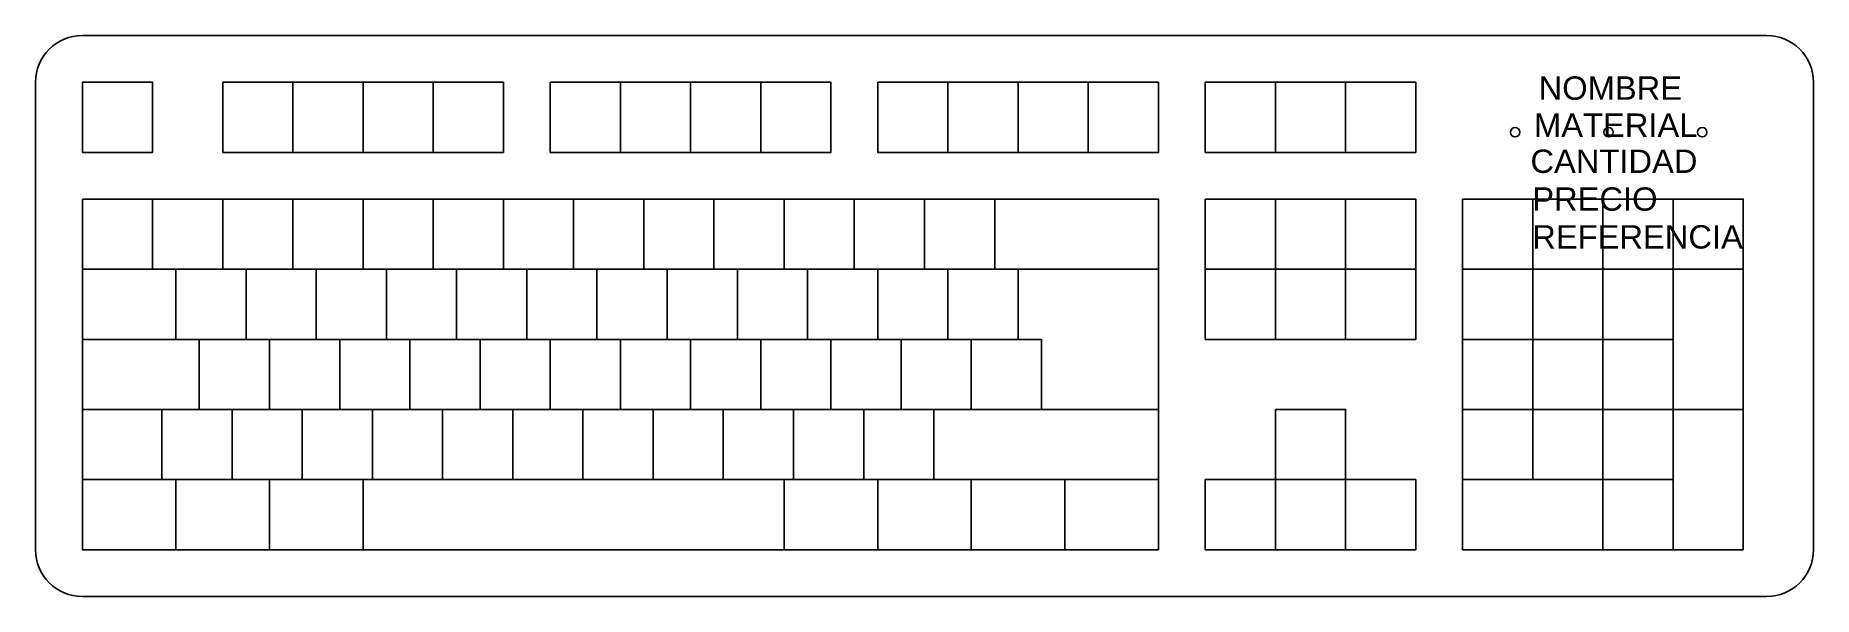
# Model space of a CAD drawing. Header units: millimetres. Extents: x 0 to 380, y 0 to 120.
import ezdxf

# ---------------------------------------------------------------- set-up
doc = ezdxf.new("R2010")
doc.units = ezdxf.units.MM
doc.styles.get("Standard").update_dxf_attribs({"font": 'arial.ttf'})

msp = doc.modelspace()

# ---------------------------------------------------------------- linework, layer by layer
for p, q in [((10, 120), (370, 120)), ((0, 10), (0, 110)), ((380, 110), (380, 10)), ((240, 70), (210, 70)), ((210, 70), (210, 55)), ((240, 40), (240, 70)), ((210, 55), (215, 55)), ((215, 55), (215, 40)), ((215, 40), (240, 40)), ((370, 0), (10, 0)), ((380, 0), (380, 0))]:
    msp.add_line(p, q)
for points in [[(10, 110), (25, 110), (25, 95), (10, 95), (10, 110)], [(40, 110), (55, 110), (55, 95), (40, 95), (40, 110)], [(55, 110), (70, 110), (70, 95), (55, 95), (55, 110)], [(70, 110), (85, 110), (85, 95), (70, 95), (70, 110)], [(85, 110), (100, 110), (100, 95), (85, 95), (85, 110)], [(110, 110), (125, 110), (125, 95), (110, 95), (110, 110)], [(125, 110), (140, 110), (140, 95), (125, 95), (125, 110)], [(140, 110), (155, 110), (155, 95), (140, 95), (140, 110)], [(155, 110), (170, 110), (170, 95), (155, 95), (155, 110)], [(180, 110), (195, 110), (195, 95), (180, 95), (180, 110)], [(195, 110), (210, 110), (210, 95), (195, 95), (195, 110)], [(210, 110), (225, 110), (225, 95), (210, 95), (210, 110)], [(225, 110), (240, 110), (240, 95), (225, 95), (225, 110)], [(250, 110), (265, 110), (265, 95), (250, 95), (250, 110)], [(265, 110), (280, 110), (280, 95), (265, 95), (265, 110)], [(280, 110), (295, 110), (295, 95), (280, 95), (280, 110)], [(10, 85), (25, 85), (25, 70), (10, 70), (10, 85)], [(25, 85), (40, 85), (40, 70), (25, 70), (25, 85)], [(40, 85), (55, 85), (55, 70), (40, 70), (40, 85)], [(55, 85), (70, 85), (70, 70), (55, 70), (55, 85)], [(70, 85), (85, 85), (85, 70), (70, 70), (70, 85)], [(85, 85), (100, 85), (100, 70), (85, 70), (85, 85)], [(100, 85), (115, 85), (115, 70), (100, 70), (100, 85)], [(115, 85), (130, 85), (130, 70), (115, 70), (115, 85)], [(130, 85), (145, 85), (145, 70), (130, 70), (130, 85)], [(145, 85), (160, 85), (160, 70), (145, 70), (145, 85)], [(160, 85), (175, 85), (175, 70), (160, 70), (160, 85)], [(175, 85), (190, 85), (190, 70), (175, 70), (175, 85)], [(190, 85), (205, 85), (205, 70), (190, 70), (190, 85)], [(250, 85), (265, 85), (265, 70), (250, 70), (250, 85)], [(265, 85), (280, 85), (280, 70), (265, 70), (265, 85)], [(280, 85), (295, 85), (295, 70), (280, 70), (280, 85)], [(305, 85), (320, 85), (320, 70), (305, 70), (305, 85)], [(320, 85), (335, 85), (335, 70), (320, 70), (320, 85)], [(335, 85), (350, 85), (350, 70), (335, 70), (335, 85)], [(350, 85), (365, 85), (365, 70), (350, 70), (350, 85)], [(30, 70), (45, 70), (45, 55), (30, 55), (30, 70)], [(45, 70), (60, 70), (60, 55), (45, 55), (45, 70)], [(60, 70), (75, 70), (75, 55), (60, 55), (60, 70)], [(75, 70), (90, 70), (90, 55), (75, 55), (75, 70)], [(90, 70), (105, 70), (105, 55), (90, 55), (90, 70)], [(105, 70), (120, 70), (120, 55), (105, 55), (105, 70)], [(120, 70), (135, 70), (135, 55), (120, 55), (120, 70)], [(135, 70), (150, 70), (150, 55), (135, 55), (135, 70)], [(150, 70), (165, 70), (165, 55), (150, 55), (150, 70)], [(165, 70), (180, 70), (180, 55), (165, 55), (165, 70)], [(180, 70), (195, 70), (195, 55), (180, 55), (180, 70)], [(195, 70), (210, 70), (210, 55), (195, 55), (195, 70)], [(250, 70), (265, 70), (265, 55), (250, 55), (250, 70)], [(265, 70), (280, 70), (280, 55), (265, 55), (265, 70)], [(280, 70), (295, 70), (295, 55), (280, 55), (280, 70)], [(305, 70), (320, 70), (320, 55), (305, 55), (305, 70)], [(320, 70), (335, 70), (335, 55), (320, 55), (320, 70)], [(335, 70), (350, 70), (350, 55), (335, 55), (335, 70)], [(35, 55), (50, 55), (50, 40), (35, 40), (35, 55)], [(50, 55), (65, 55), (65, 40), (50, 40), (50, 55)], [(65, 55), (80, 55), (80, 40), (65, 40), (65, 55)], [(80, 55), (95, 55), (95, 40), (80, 40), (80, 55)], [(95, 55), (110, 55), (110, 40), (95, 40), (95, 55)], [(110, 55), (125, 55), (125, 40), (110, 40), (110, 55)], [(125, 55), (140, 55), (140, 40), (125, 40), (125, 55)], [(140, 55), (155, 55), (155, 40), (140, 40), (140, 55)], [(155, 55), (170, 55), (170, 40), (155, 40), (155, 55)], [(170, 55), (185, 55), (185, 40), (170, 40), (170, 55)], [(185, 55), (200, 55), (200, 40), (185, 40), (185, 55)], [(200, 55), (215, 55), (215, 40), (200, 40), (200, 55)], [(305, 55), (320, 55), (320, 40), (305, 40), (305, 55)], [(320, 55), (335, 55), (335, 40), (320, 40), (320, 55)], [(335, 55), (350, 55), (350, 40), (335, 40), (335, 55)], [(27, 40), (42, 40), (42, 25), (27, 25), (27, 40)], [(42, 40), (57, 40), (57, 25), (42, 25), (42, 40)], [(57, 40), (72, 40), (72, 25), (57, 25), (57, 40)], [(72, 40), (87, 40), (87, 25), (72, 25), (72, 40)], [(87, 40), (102, 40), (102, 25), (87, 25), (87, 40)], [(102, 40), (117, 40), (117, 25), (102, 25), (102, 40)], [(117, 40), (132, 40), (132, 25), (117, 25), (117, 40)], [(132, 40), (147, 40), (147, 25), (132, 25), (132, 40)], [(147, 40), (162, 40), (162, 25), (147, 25), (147, 40)], [(162, 40), (177, 40), (177, 25), (162, 25), (162, 40)], [(177, 40), (192, 40), (192, 25), (177, 25), (177, 40)], [(265, 40), (280, 40), (280, 25), (265, 25), (265, 40)], [(305, 40), (320, 40), (320, 25), (305, 25), (305, 40)], [(320, 40), (335, 40), (335, 25), (320, 25), (320, 40)], [(335, 40), (350, 40), (350, 25), (335, 25), (335, 40)], [(250, 25), (265, 25), (265, 10), (250, 10), (250, 25)], [(265, 25), (280, 25), (280, 10), (265, 10), (265, 25)], [(280, 25), (295, 25), (295, 10), (280, 10), (280, 25)], [(335, 25), (350, 25), (350, 10), (335, 10), (335, 25)]]:
    msp.add_lwpolyline(points)
for points in [[(205, 85), (240, 85), (240, 70), (205, 70)], [(10, 70), (30, 70), (30, 55), (10, 55)], [(350, 70), (365, 70), (365, 40), (350, 40)], [(10, 55), (35, 55), (35, 40), (10, 40)], [(10, 40), (27, 40), (27, 25), (10, 25)], [(192, 25), (240, 25), (240, 40), (192, 40)], [(365, 40), (350, 40), (350, 10), (365, 10)], [(10, 25), (30, 25), (30, 10), (10, 10)], [(30, 25), (50, 25), (50, 10), (30, 10)], [(50, 25), (70, 25), (70, 10), (50, 10)], [(70, 25), (160, 25), (160, 10), (70, 10)], [(180, 25), (160, 25), (160, 10), (180, 10)], [(200, 25), (180, 25), (180, 10), (200, 10)], [(220, 25), (200, 25), (200, 10), (220, 10)], [(240, 25), (220, 25), (220, 10), (240, 10)], [(335, 25), (305, 25), (305, 10), (335, 10)]]:
    msp.add_lwpolyline(points, close=True)
for centre in [(316.22, 99.32), (336.22, 99.32), (356.22, 99.32)]:
    msp.add_circle(centre, 1)
for centre, start, end in [((10, 110), 90, 180), ((370, 110), 0, 90), ((10, 10), 180, 270), ((370, 10), 270, 0)]:
    msp.add_arc(centre, 10, start, end)

# ---------------------------------------------------------------- texts
msp.add_attdef('NOMBRE', (321.26, 106.26), 'Teclado', height=5)
for tag, p, s, flags in [('MATERIAL', (320.28, 98.32), 'Plastico', 1), ('CANTIDAD', (319.51, 90.61), '1', 3), ('PRECIO', (319.9, 82.52), '30000', 9), ('REFERENCIA', (319.9, 74.43), 'HP', 5)]:
    msp.add_attdef(tag, p, s, height=5, dxfattribs=dict(flags=flags))

doc.saveas('drawing.dxf')
